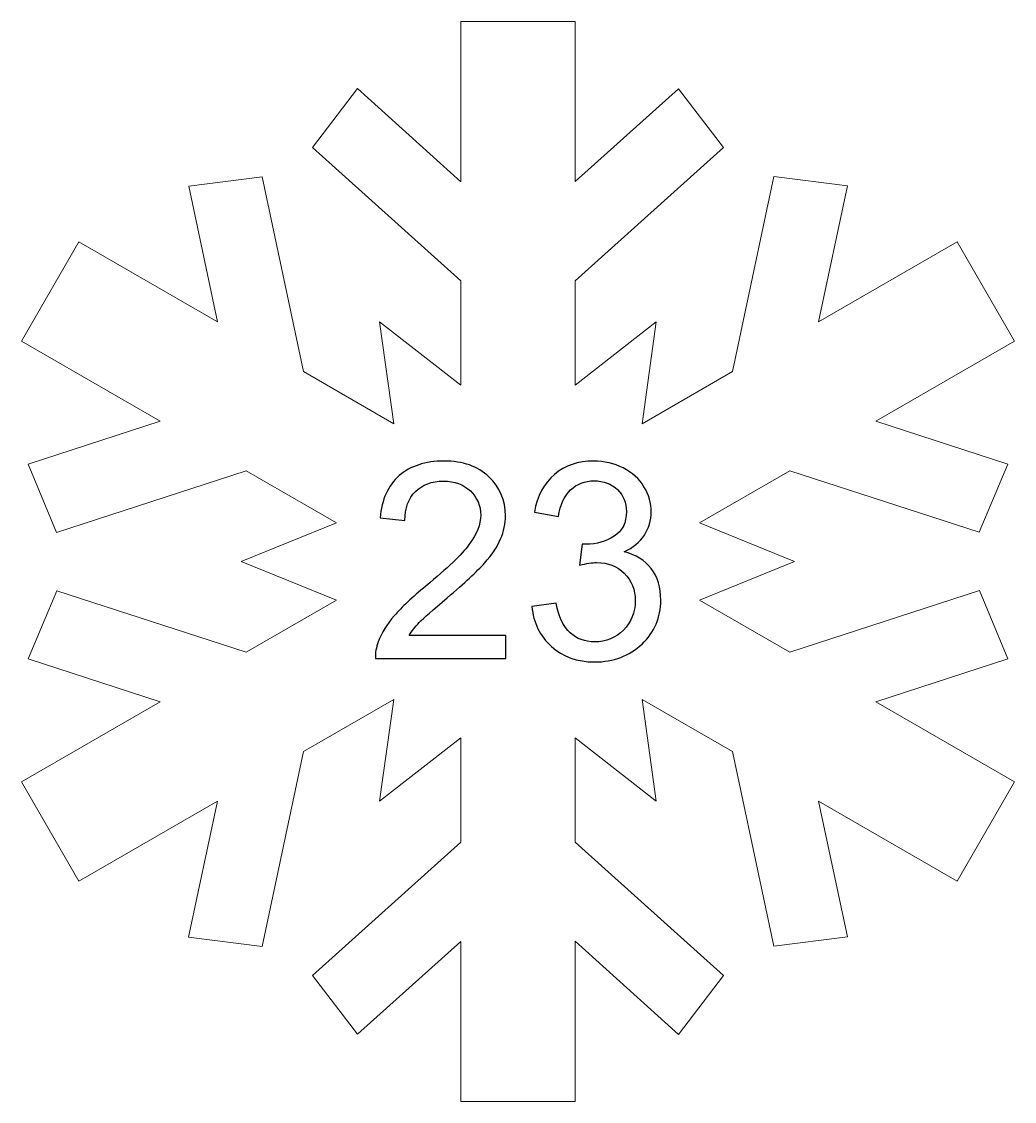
# Model space of a CAD drawing. Header units: centimetres. Extents: x -78 to 86, y -19 to 11.
# Drawn here: x 27.09 to 29.837, y -8.741 to -5.752 of the extents above; entities that cross this region are included whole.
import ezdxf

# ---------------------------------------------------------------- set-up
doc = ezdxf.new("R2010")
doc.units = ezdxf.units.CM
doc.header["$MEASUREMENT"] = 0
doc.layers.add('layer 1', color=7, linetype='Continuous')

msp = doc.modelspace()

# ---------------------------------------------------------------- linework, layer by layer
at = {"layer": 'layer 1', "color": 250, "lineweight": 9}
for points, knots in [([(29.21561, -7.49714), (29.21561, -7.49714), (28.96582, -7.35293), (28.96582, -7.35293), (28.96582, -7.35293), (28.96582, -7.35293), (29.22924, -7.24612), (29.22924, -7.24612), (29.22924, -7.24612), (29.22924, -7.24612), (28.96585, -7.13935), (28.96585, -7.13935), (28.96585, -7.13935), (28.96585, -7.13935), (29.2157, -6.99508), (29.2157, -6.99508), (29.2157, -6.99508), (29.2157, -6.99508), (29.7402, -7.16531), (29.7402, -7.16531), (29.7402, -7.16531), (29.7402, -7.16531), (29.8191, -6.97637), (29.8191, -6.97637), (29.8191, -6.97637), (29.8191, -6.97637), (29.4536, -6.85774), (29.4536, -6.85774), (29.4536, -6.85774), (29.4536, -6.85774), (29.83726, -6.63623), (29.83726, -6.63623), (29.83726, -6.63623), (29.83726, -6.63623), (29.67866, -6.36149), (29.67866, -6.36149), (29.67866, -6.36149), (29.67866, -6.36149), (29.29491, -6.58304), (29.29491, -6.58304), (29.29491, -6.58304), (29.29491, -6.58304), (29.37504, -6.20661), (29.37504, -6.20661), (29.37504, -6.20661), (29.37504, -6.20661), (29.17198, -6.18054), (29.17198, -6.18054), (29.17198, -6.18054), (29.17198, -6.18054), (29.05703, -6.72038), (29.05703, -6.72038), (29.05703, -6.72038), (29.05703, -6.72038), (28.8072, -6.86463), (28.8072, -6.86463), (28.8072, -6.86463), (28.8072, -6.86463), (28.84643, -6.58306), (28.84643, -6.58306), (28.84643, -6.58306), (28.84643, -6.58306), (28.62224, -6.75778), (28.62224, -6.75778), (28.62224, -6.75778), (28.62224, -6.75778), (28.62224, -6.46934), (28.62224, -6.46934), (28.62224, -6.46934), (28.62224, -6.46934), (29.03192, -6.1002), (29.03192, -6.1002), (29.03192, -6.1002), (29.03192, -6.1002), (28.90776, -5.93735), (28.90776, -5.93735), (28.90776, -5.93735), (28.90776, -5.93735), (28.62224, -6.19459), (28.62224, -6.19459), (28.62224, -6.19459), (28.62224, -6.19459), (28.62224, -5.75151), (28.62224, -5.75151), (28.62224, -5.75151), (28.62224, -5.75151), (28.30499, -5.75151), (28.30499, -5.75151), (28.30499, -5.75151), (28.30499, -5.75151), (28.30499, -6.19466), (28.30499, -6.19466), (28.30499, -6.19466), (28.30499, -6.19466), (28.01909, -5.93705), (28.01909, -5.93705), (28.01909, -5.93705), (28.01909, -5.93705), (27.89493, -6.0999), (27.89493, -6.0999), (27.89493, -6.0999), (27.89493, -6.0999), (28.30499, -6.46934), (28.30499, -6.46934), (28.30499, -6.46934), (28.30499, -6.46934), (28.30499, -6.75778), (28.30499, -6.75778), (28.30499, -6.75778), (28.30499, -6.75778), (28.08081, -6.58306), (28.08081, -6.58306), (28.08081, -6.58306), (28.08081, -6.58306), (28.12003, -6.86463), (28.12003, -6.86463), (28.12003, -6.86463), (28.12003, -6.86463), (27.87022, -6.72038), (27.87022, -6.72038), (27.87022, -6.72038), (27.87022, -6.72038), (27.75536, -6.18097), (27.75536, -6.18097), (27.75536, -6.18097), (27.75536, -6.18097), (27.55226, -6.20714), (27.55226, -6.20714), (27.55226, -6.20714), (27.55226, -6.20714), (27.63228, -6.58304), (27.63228, -6.58304), (27.63228, -6.58304), (27.63228, -6.58304), (27.24856, -6.36149), (27.24856, -6.36149), (27.24856, -6.36149), (27.24856, -6.36149), (27.08993, -6.63623), (27.08993, -6.63623), (27.08993, -6.63623), (27.08993, -6.63623), (27.47372, -6.85776), (27.47372, -6.85776), (27.47372, -6.85776), (27.47372, -6.85776), (27.10766, -6.97661), (27.10766, -6.97661), (27.10766, -6.97661), (27.10766, -6.97661), (27.18662, -7.16555), (27.18662, -7.16555), (27.18662, -7.16555), (27.18662, -7.16555), (27.7116, -6.99512), (27.7116, -6.99512), (27.7116, -6.99512), (27.7116, -6.99512), (27.96141, -7.13933), (27.96141, -7.13933), (27.96141, -7.13933), (27.96141, -7.13933), (27.69797, -7.24612), (27.69797, -7.24612), (27.69797, -7.24612), (27.69797, -7.24612), (27.96145, -7.35293), (27.96145, -7.35293), (27.96145, -7.35293), (27.96145, -7.35293), (27.7116, -7.4972), (27.7116, -7.4972), (27.7116, -7.4972), (27.7116, -7.4972), (27.18707, -7.32697), (27.18707, -7.32697), (27.18707, -7.32697), (27.18707, -7.32697), (27.10815, -7.51593), (27.10815, -7.51593), (27.10815, -7.51593), (27.10815, -7.51593), (27.47368, -7.63455), (27.47368, -7.63455), (27.47368, -7.63455), (27.47368, -7.63455), (27.08993, -7.8561), (27.08993, -7.8561), (27.08993, -7.8561), (27.08993, -7.8561), (27.24856, -8.13084), (27.24856, -8.13084), (27.24856, -8.13084), (27.24856, -8.13084), (27.63237, -7.90927), (27.63237, -7.90927), (27.63237, -7.90927), (27.63237, -7.90927), (27.55224, -8.28568), (27.55224, -8.28568), (27.55224, -8.28568), (27.55224, -8.28568), (27.75533, -8.31177), (27.75533, -8.31177), (27.75533, -8.31177), (27.75533, -8.31177), (27.87022, -7.77191), (27.87022, -7.77191), (27.87022, -7.77191), (27.87022, -7.77191), (28.12001, -7.6277), (28.12001, -7.6277), (28.12001, -7.6277), (28.12001, -7.6277), (28.08081, -7.90918), (28.08081, -7.90918), (28.08081, -7.90918), (28.08081, -7.90918), (28.30499, -7.73449), (28.30499, -7.73449), (28.30499, -7.73449), (28.30499, -7.73449), (28.30499, -8.02301), (28.30499, -8.02301), (28.30499, -8.02301), (28.30499, -8.02301), (27.89535, -8.39211), (27.89535, -8.39211), (27.89535, -8.39211), (27.89535, -8.39211), (28.01956, -8.5549), (28.01956, -8.5549), (28.01956, -8.5549), (28.01956, -8.5549), (28.30499, -8.29769), (28.30499, -8.29769), (28.30499, -8.29769), (28.30499, -8.29769), (28.30499, -8.74073), (28.30499, -8.74073), (28.30499, -8.74073), (28.30499, -8.74073), (28.62224, -8.74073), (28.62224, -8.74073), (28.62224, -8.74073), (28.62224, -8.74073), (28.62224, -8.29756), (28.62224, -8.29756), (28.62224, -8.29756), (28.62224, -8.29756), (28.90821, -8.55522), (28.90821, -8.55522), (28.90821, -8.55522), (28.90821, -8.55522), (29.03235, -8.39239), (29.03235, -8.39239), (29.03235, -8.39239), (29.03235, -8.39239), (28.62224, -8.02288), (28.62224, -8.02288), (28.62224, -8.02288), (28.62224, -8.02288), (28.62224, -7.73449), (28.62224, -7.73449), (28.62224, -7.73449), (28.62224, -7.73449), (28.84643, -7.90918), (28.84643, -7.90918), (28.84643, -7.90918), (28.84643, -7.90918), (28.80722, -7.6277), (28.80722, -7.6277), (28.80722, -7.6277), (28.80722, -7.6277), (29.05709, -7.77197), (29.05709, -7.77197), (29.05709, -7.77197), (29.05709, -7.77197), (29.17194, -8.31126), (29.17194, -8.31126), (29.17194, -8.31126), (29.17194, -8.31126), (29.37504, -8.28513), (29.37504, -8.28513), (29.37504, -8.28513), (29.37504, -8.28513), (29.29504, -7.90929), (29.29504, -7.90929), (29.29504, -7.90929), (29.29504, -7.90929), (29.6787, -8.13082), (29.6787, -8.13082), (29.6787, -8.13082), (29.6787, -8.13082), (29.83732, -7.85608), (29.83732, -7.85608), (29.83732, -7.85608), (29.83732, -7.85608), (29.45349, -7.6345), (29.45349, -7.6345), (29.45349, -7.6345), (29.45349, -7.6345), (29.81961, -7.51566), (29.81961, -7.51566), (29.81961, -7.51566), (29.81961, -7.51566), (29.74067, -7.32674), (29.74067, -7.32674), (29.74067, -7.32674), (29.74067, -7.32674), (29.21561, -7.49714), (29.21561, -7.49714)], [0, 0, 0, 0, 0.0126582, 0.0126582, 0.0126582, 0.0126582, 0.0253165, 0.0253165, 0.0253165, 0.0253165, 0.0379747, 0.0379747, 0.0379747, 0.0379747, 0.0506329, 0.0506329, 0.0506329, 0.0506329, 0.0632911, 0.0632911, 0.0632911, 0.0632911, 0.0759494, 0.0759494, 0.0759494, 0.0759494, 0.0886076, 0.0886076, 0.0886076, 0.0886076, 0.1012658, 0.1012658, 0.1012658, 0.1012658, 0.1139241, 0.1139241, 0.1139241, 0.1139241, 0.1265823, 0.1265823, 0.1265823, 0.1265823, 0.1392405, 0.1392405, 0.1392405, 0.1392405, 0.1518987, 0.1518987, 0.1518987, 0.1518987, 0.164557, 0.164557, 0.164557, 0.164557, 0.1772152, 0.1772152, 0.1772152, 0.1772152, 0.1898734, 0.1898734, 0.1898734, 0.1898734, 0.2025316, 0.2025316, 0.2025316, 0.2025316, 0.2151899, 0.2151899, 0.2151899, 0.2151899, 0.2278481, 0.2278481, 0.2278481, 0.2278481, 0.2405063, 0.2405063, 0.2405063, 0.2405063, 0.2531646, 0.2531646, 0.2531646, 0.2531646, 0.2658228, 0.2658228, 0.2658228, 0.2658228, 0.278481, 0.278481, 0.278481, 0.278481, 0.2911392, 0.2911392, 0.2911392, 0.2911392, 0.3037975, 0.3037975, 0.3037975, 0.3037975, 0.3164557, 0.3164557, 0.3164557, 0.3164557, 0.3291139, 0.3291139, 0.3291139, 0.3291139, 0.3417722, 0.3417722, 0.3417722, 0.3417722, 0.3544304, 0.3544304, 0.3544304, 0.3544304, 0.3670886, 0.3670886, 0.3670886, 0.3670886, 0.3797468, 0.3797468, 0.3797468, 0.3797468, 0.3924051, 0.3924051, 0.3924051, 0.3924051, 0.4050633, 0.4050633, 0.4050633, 0.4050633, 0.4177215, 0.4177215, 0.4177215, 0.4177215, 0.4303797, 0.4303797, 0.4303797, 0.4303797, 0.443038, 0.443038, 0.443038, 0.443038, 0.4556962, 0.4556962, 0.4556962, 0.4556962, 0.4683544, 0.4683544, 0.4683544, 0.4683544, 0.4810127, 0.4810127, 0.4810127, 0.4810127, 0.4936709, 0.4936709, 0.4936709, 0.4936709, 0.5063291, 0.5063291, 0.5063291, 0.5063291, 0.5189873, 0.5189873, 0.5189873, 0.5189873, 0.5316456, 0.5316456, 0.5316456, 0.5316456, 0.5443038, 0.5443038, 0.5443038, 0.5443038, 0.556962, 0.556962, 0.556962, 0.556962, 0.5696203, 0.5696203, 0.5696203, 0.5696203, 0.5822785, 0.5822785, 0.5822785, 0.5822785, 0.5949367, 0.5949367, 0.5949367, 0.5949367, 0.6075949, 0.6075949, 0.6075949, 0.6075949, 0.6202532, 0.6202532, 0.6202532, 0.6202532, 0.6329114, 0.6329114, 0.6329114, 0.6329114, 0.6455696, 0.6455696, 0.6455696, 0.6455696, 0.6582278, 0.6582278, 0.6582278, 0.6582278, 0.6708861, 0.6708861, 0.6708861, 0.6708861, 0.6835443, 0.6835443, 0.6835443, 0.6835443, 0.6962025, 0.6962025, 0.6962025, 0.6962025, 0.7088608, 0.7088608, 0.7088608, 0.7088608, 0.721519, 0.721519, 0.721519, 0.721519, 0.7341772, 0.7341772, 0.7341772, 0.7341772, 0.7468354, 0.7468354, 0.7468354, 0.7468354, 0.7594937, 0.7594937, 0.7594937, 0.7594937, 0.7721519, 0.7721519, 0.7721519, 0.7721519, 0.7848101, 0.7848101, 0.7848101, 0.7848101, 0.7974684, 0.7974684, 0.7974684, 0.7974684, 0.8101266, 0.8101266, 0.8101266, 0.8101266, 0.8227848, 0.8227848, 0.8227848, 0.8227848, 0.835443, 0.835443, 0.835443, 0.835443, 0.8481013, 0.8481013, 0.8481013, 0.8481013, 0.8607595, 0.8607595, 0.8607595, 0.8607595, 0.8734177, 0.8734177, 0.8734177, 0.8734177, 0.8860759, 0.8860759, 0.8860759, 0.8860759, 0.8987342, 0.8987342, 0.8987342, 0.8987342, 0.9113924, 0.9113924, 0.9113924, 0.9113924, 0.9240506, 0.9240506, 0.9240506, 0.9240506, 0.9367089, 0.9367089, 0.9367089, 0.9367089, 0.9493671, 0.9493671, 0.9493671, 0.9493671, 0.9620253, 0.9620253, 0.9620253, 0.9620253, 0.9746835, 0.9746835, 0.9746835, 0.9746835, 1, 1, 1, 1]), ([(28.42958, -7.45117), (28.42958, -7.45117), (28.42958, -7.51507), (28.42958, -7.51507), (28.42958, -7.51507), (28.42958, -7.51507), (28.06898, -7.51507), (28.06898, -7.51507), (28.06898, -7.51507), (28.06847, -7.49897), (28.07114, -7.4835), (28.07684, -7.46854), (28.07684, -7.46854), (28.0861, -7.44407), (28.10093, -7.41985), (28.12135, -7.39614), (28.12135, -7.39614), (28.14176, -7.37243), (28.17092, -7.34504), (28.20884, -7.31398), (28.20884, -7.31398), (28.26779, -7.26541), (28.30786, -7.227), (28.32878, -7.19859), (28.32878, -7.19859), (28.34983, -7.17019), (28.36035, -7.14331), (28.36035, -7.11795), (28.36035, -7.11795), (28.36035, -7.09145), (28.35084, -7.06914), (28.33182, -7.05088), (28.33182, -7.05088), (28.31281, -7.03275), (28.28795, -7.02362), (28.2574, -7.02362), (28.2574, -7.02362), (28.22506, -7.02362), (28.1992, -7.03326), (28.1798, -7.05253), (28.1798, -7.05253), (28.1604, -7.07167), (28.15064, -7.0983), (28.15038, -7.13241), (28.15038, -7.13241), (28.15038, -7.13241), (28.08191, -7.12556), (28.08191, -7.12556), (28.08191, -7.12556), (28.08661, -7.07434), (28.10436, -7.03528), (28.13504, -7.0084), (28.13504, -7.0084), (28.16585, -6.98152), (28.20706, -6.96808), (28.25892, -6.96808), (28.25892, -6.96808), (28.31116, -6.96808), (28.35262, -6.98254), (28.38305, -7.01157), (28.38305, -7.01157), (28.41361, -7.04061), (28.42882, -7.07662), (28.42882, -7.11947), (28.42882, -7.11947), (28.42882, -7.14128), (28.42438, -7.16271), (28.41538, -7.18376), (28.41538, -7.18376), (28.40651, -7.20493), (28.39167, -7.22712), (28.371, -7.25045), (28.371, -7.25045), (28.35021, -7.27366), (28.31585, -7.30573), (28.26792, -7.34631), (28.26792, -7.34631), (28.22773, -7.38004), (28.20186, -7.40286), (28.19045, -7.4149), (28.19045, -7.4149), (28.17904, -7.42695), (28.16966, -7.43899), (28.16218, -7.45117), (28.16218, -7.45117), (28.16218, -7.45117), (28.42958, -7.45117), (28.42958, -7.45117)], [0, 0, 0, 0, 0.0434783, 0.0434783, 0.0434783, 0.0434783, 0.0869565, 0.0869565, 0.0869565, 0.0869565, 0.1304348, 0.1304348, 0.1304348, 0.1304348, 0.173913, 0.173913, 0.173913, 0.173913, 0.2173913, 0.2173913, 0.2173913, 0.2173913, 0.2608696, 0.2608696, 0.2608696, 0.2608696, 0.3043478, 0.3043478, 0.3043478, 0.3043478, 0.3478261, 0.3478261, 0.3478261, 0.3478261, 0.3913043, 0.3913043, 0.3913043, 0.3913043, 0.4347826, 0.4347826, 0.4347826, 0.4347826, 0.4782609, 0.4782609, 0.4782609, 0.4782609, 0.5217391, 0.5217391, 0.5217391, 0.5217391, 0.5652174, 0.5652174, 0.5652174, 0.5652174, 0.6086957, 0.6086957, 0.6086957, 0.6086957, 0.6521739, 0.6521739, 0.6521739, 0.6521739, 0.6956522, 0.6956522, 0.6956522, 0.6956522, 0.7391304, 0.7391304, 0.7391304, 0.7391304, 0.7826087, 0.7826087, 0.7826087, 0.7826087, 0.826087, 0.826087, 0.826087, 0.826087, 0.8695652, 0.8695652, 0.8695652, 0.8695652, 0.9130435, 0.9130435, 0.9130435, 0.9130435, 1, 1, 1, 1]), ([(28.50198, -7.37053), (28.50198, -7.37053), (28.56893, -7.3614), (28.56893, -7.3614), (28.56893, -7.3614), (28.57666, -7.39943), (28.5896, -7.42682), (28.60798, -7.44356), (28.60798, -7.44356), (28.62637, -7.4603), (28.64894, -7.46866), (28.67569, -7.46866), (28.67569, -7.46866), (28.70739, -7.46866), (28.73414, -7.45776), (28.7557, -7.43595), (28.7557, -7.43595), (28.77725, -7.41414), (28.78803, -7.38714), (28.78803, -7.35493), (28.78803, -7.35493), (28.78803, -7.32425), (28.77801, -7.29889), (28.75785, -7.27885), (28.75785, -7.27885), (28.73782, -7.25895), (28.71233, -7.24893), (28.68127, -7.24893), (28.68127, -7.24893), (28.66859, -7.24893), (28.65287, -7.25147), (28.63397, -7.25641), (28.63397, -7.25641), (28.63397, -7.25641), (28.64145, -7.19783), (28.64145, -7.19783), (28.64145, -7.19783), (28.64589, -7.19834), (28.64957, -7.19859), (28.65223, -7.19859), (28.65223, -7.19859), (28.68089, -7.19859), (28.7065, -7.19111), (28.72945, -7.17628), (28.72945, -7.17628), (28.75227, -7.16144), (28.76368, -7.13862), (28.76368, -7.10781), (28.76368, -7.10781), (28.76368, -7.08334), (28.75531, -7.06305), (28.73871, -7.04695), (28.73871, -7.04695), (28.7221, -7.03085), (28.70067, -7.02286), (28.67442, -7.02286), (28.67442, -7.02286), (28.6483, -7.02286), (28.62662, -7.0311), (28.60925, -7.04758), (28.60925, -7.04758), (28.59188, -7.06407), (28.58072, -7.08879), (28.57578, -7.12176), (28.57578, -7.12176), (28.57578, -7.12176), (28.50883, -7.10958), (28.50883, -7.10958), (28.50883, -7.10958), (28.51707, -7.0647), (28.53558, -7.02983), (28.56462, -7.00511), (28.56462, -7.00511), (28.59353, -6.98038), (28.62966, -6.96808), (28.67277, -6.96808), (28.67277, -6.96808), (28.70244, -6.96808), (28.72983, -6.97442), (28.75481, -6.98723), (28.75481, -6.98723), (28.77991, -6.99991), (28.79906, -7.01728), (28.81225, -7.03921), (28.81225, -7.03921), (28.82556, -7.06128), (28.83215, -7.08461), (28.83215, -7.10933), (28.83215, -7.10933), (28.83215, -7.13279), (28.82581, -7.15409), (28.81326, -7.17336), (28.81326, -7.17336), (28.80058, -7.19263), (28.78181, -7.20798), (28.75709, -7.21939), (28.75709, -7.21939), (28.7893, -7.22674), (28.81427, -7.24221), (28.83215, -7.26567), (28.83215, -7.26567), (28.8499, -7.289), (28.85878, -7.31841), (28.85878, -7.35354), (28.85878, -7.35354), (28.85878, -7.40108), (28.84141, -7.44153), (28.80679, -7.47462), (28.80679, -7.47462), (28.77205, -7.50772), (28.72818, -7.5242), (28.67518, -7.5242), (28.67518, -7.5242), (28.62738, -7.5242), (28.58769, -7.50987), (28.55612, -7.48134), (28.55612, -7.48134), (28.52442, -7.45281), (28.50642, -7.41592), (28.50198, -7.37053)], [0, 0, 0, 0, 0.0322581, 0.0322581, 0.0322581, 0.0322581, 0.0645161, 0.0645161, 0.0645161, 0.0645161, 0.0967742, 0.0967742, 0.0967742, 0.0967742, 0.1290323, 0.1290323, 0.1290323, 0.1290323, 0.1612903, 0.1612903, 0.1612903, 0.1612903, 0.1935484, 0.1935484, 0.1935484, 0.1935484, 0.2258065, 0.2258065, 0.2258065, 0.2258065, 0.2580645, 0.2580645, 0.2580645, 0.2580645, 0.2903226, 0.2903226, 0.2903226, 0.2903226, 0.3225806, 0.3225806, 0.3225806, 0.3225806, 0.3548387, 0.3548387, 0.3548387, 0.3548387, 0.3870968, 0.3870968, 0.3870968, 0.3870968, 0.4193548, 0.4193548, 0.4193548, 0.4193548, 0.4516129, 0.4516129, 0.4516129, 0.4516129, 0.483871, 0.483871, 0.483871, 0.483871, 0.516129, 0.516129, 0.516129, 0.516129, 0.5483871, 0.5483871, 0.5483871, 0.5483871, 0.5806452, 0.5806452, 0.5806452, 0.5806452, 0.6129032, 0.6129032, 0.6129032, 0.6129032, 0.6451613, 0.6451613, 0.6451613, 0.6451613, 0.6774194, 0.6774194, 0.6774194, 0.6774194, 0.7096774, 0.7096774, 0.7096774, 0.7096774, 0.7419355, 0.7419355, 0.7419355, 0.7419355, 0.7741935, 0.7741935, 0.7741935, 0.7741935, 0.8064516, 0.8064516, 0.8064516, 0.8064516, 0.8387097, 0.8387097, 0.8387097, 0.8387097, 0.8709677, 0.8709677, 0.8709677, 0.8709677, 0.9032258, 0.9032258, 0.9032258, 0.9032258, 0.9354839, 0.9354839, 0.9354839, 0.9354839, 1, 1, 1, 1])]:
    msp.add_open_spline(points, degree=3, knots=knots, dxfattribs=at)
at = {"layer": 'layer 1', "color": 114}
for points, knots in [([(28.42958, -7.45117), (28.42958, -7.45117), (28.42958, -7.51507), (28.42958, -7.51507), (28.42958, -7.51507), (28.42958, -7.51507), (28.06898, -7.51507), (28.06898, -7.51507), (28.06898, -7.51507), (28.06847, -7.49897), (28.07114, -7.4835), (28.07684, -7.46854), (28.07684, -7.46854), (28.0861, -7.44407), (28.10093, -7.41985), (28.12135, -7.39614), (28.12135, -7.39614), (28.14176, -7.37243), (28.17092, -7.34504), (28.20884, -7.31398), (28.20884, -7.31398), (28.26779, -7.26541), (28.30786, -7.227), (28.32878, -7.19859), (28.32878, -7.19859), (28.34983, -7.17019), (28.36035, -7.14331), (28.36035, -7.11795), (28.36035, -7.11795), (28.36035, -7.09145), (28.35084, -7.06914), (28.33182, -7.05088), (28.33182, -7.05088), (28.31281, -7.03275), (28.28795, -7.02362), (28.2574, -7.02362), (28.2574, -7.02362), (28.22506, -7.02362), (28.1992, -7.03326), (28.1798, -7.05253), (28.1798, -7.05253), (28.1604, -7.07167), (28.15064, -7.0983), (28.15038, -7.13241), (28.15038, -7.13241), (28.15038, -7.13241), (28.08191, -7.12556), (28.08191, -7.12556), (28.08191, -7.12556), (28.08661, -7.07434), (28.10436, -7.03528), (28.13504, -7.0084), (28.13504, -7.0084), (28.16585, -6.98152), (28.20706, -6.96808), (28.25892, -6.96808), (28.25892, -6.96808), (28.31116, -6.96808), (28.35262, -6.98254), (28.38305, -7.01157), (28.38305, -7.01157), (28.41361, -7.04061), (28.42882, -7.07662), (28.42882, -7.11947), (28.42882, -7.11947), (28.42882, -7.14128), (28.42438, -7.16271), (28.41538, -7.18376), (28.41538, -7.18376), (28.40651, -7.20493), (28.39167, -7.22712), (28.371, -7.25045), (28.371, -7.25045), (28.35021, -7.27366), (28.31585, -7.30573), (28.26792, -7.34631), (28.26792, -7.34631), (28.22773, -7.38004), (28.20186, -7.40286), (28.19045, -7.4149), (28.19045, -7.4149), (28.17904, -7.42695), (28.16966, -7.43899), (28.16218, -7.45117), (28.16218, -7.45117), (28.16218, -7.45117), (28.42958, -7.45117), (28.42958, -7.45117)], [0, 0, 0, 0, 0.0434783, 0.0434783, 0.0434783, 0.0434783, 0.0869565, 0.0869565, 0.0869565, 0.0869565, 0.1304348, 0.1304348, 0.1304348, 0.1304348, 0.173913, 0.173913, 0.173913, 0.173913, 0.2173913, 0.2173913, 0.2173913, 0.2173913, 0.2608696, 0.2608696, 0.2608696, 0.2608696, 0.3043478, 0.3043478, 0.3043478, 0.3043478, 0.3478261, 0.3478261, 0.3478261, 0.3478261, 0.3913043, 0.3913043, 0.3913043, 0.3913043, 0.4347826, 0.4347826, 0.4347826, 0.4347826, 0.4782609, 0.4782609, 0.4782609, 0.4782609, 0.5217391, 0.5217391, 0.5217391, 0.5217391, 0.5652174, 0.5652174, 0.5652174, 0.5652174, 0.6086957, 0.6086957, 0.6086957, 0.6086957, 0.6521739, 0.6521739, 0.6521739, 0.6521739, 0.6956522, 0.6956522, 0.6956522, 0.6956522, 0.7391304, 0.7391304, 0.7391304, 0.7391304, 0.7826087, 0.7826087, 0.7826087, 0.7826087, 0.826087, 0.826087, 0.826087, 0.826087, 0.8695652, 0.8695652, 0.8695652, 0.8695652, 0.9130435, 0.9130435, 0.9130435, 0.9130435, 1, 1, 1, 1]), ([(28.50198, -7.37053), (28.50198, -7.37053), (28.56893, -7.3614), (28.56893, -7.3614), (28.56893, -7.3614), (28.57666, -7.39943), (28.5896, -7.42682), (28.60798, -7.44356), (28.60798, -7.44356), (28.62637, -7.4603), (28.64894, -7.46866), (28.67569, -7.46866), (28.67569, -7.46866), (28.70739, -7.46866), (28.73414, -7.45776), (28.7557, -7.43595), (28.7557, -7.43595), (28.77725, -7.41414), (28.78803, -7.38714), (28.78803, -7.35493), (28.78803, -7.35493), (28.78803, -7.32425), (28.77801, -7.29889), (28.75785, -7.27885), (28.75785, -7.27885), (28.73782, -7.25895), (28.71233, -7.24893), (28.68127, -7.24893), (28.68127, -7.24893), (28.66859, -7.24893), (28.65287, -7.25147), (28.63397, -7.25641), (28.63397, -7.25641), (28.63397, -7.25641), (28.64145, -7.19783), (28.64145, -7.19783), (28.64145, -7.19783), (28.64589, -7.19834), (28.64957, -7.19859), (28.65223, -7.19859), (28.65223, -7.19859), (28.68089, -7.19859), (28.7065, -7.19111), (28.72945, -7.17628), (28.72945, -7.17628), (28.75227, -7.16144), (28.76368, -7.13862), (28.76368, -7.10781), (28.76368, -7.10781), (28.76368, -7.08334), (28.75531, -7.06305), (28.73871, -7.04695), (28.73871, -7.04695), (28.7221, -7.03085), (28.70067, -7.02286), (28.67442, -7.02286), (28.67442, -7.02286), (28.6483, -7.02286), (28.62662, -7.0311), (28.60925, -7.04758), (28.60925, -7.04758), (28.59188, -7.06407), (28.58072, -7.08879), (28.57578, -7.12176), (28.57578, -7.12176), (28.57578, -7.12176), (28.50883, -7.10958), (28.50883, -7.10958), (28.50883, -7.10958), (28.51707, -7.0647), (28.53558, -7.02983), (28.56462, -7.00511), (28.56462, -7.00511), (28.59353, -6.98038), (28.62966, -6.96808), (28.67277, -6.96808), (28.67277, -6.96808), (28.70244, -6.96808), (28.72983, -6.97442), (28.75481, -6.98723), (28.75481, -6.98723), (28.77991, -6.99991), (28.79906, -7.01728), (28.81225, -7.03921), (28.81225, -7.03921), (28.82556, -7.06128), (28.83215, -7.08461), (28.83215, -7.10933), (28.83215, -7.10933), (28.83215, -7.13279), (28.82581, -7.15409), (28.81326, -7.17336), (28.81326, -7.17336), (28.80058, -7.19263), (28.78181, -7.20798), (28.75709, -7.21939), (28.75709, -7.21939), (28.7893, -7.22674), (28.81427, -7.24221), (28.83215, -7.26567), (28.83215, -7.26567), (28.8499, -7.289), (28.85878, -7.31841), (28.85878, -7.35354), (28.85878, -7.35354), (28.85878, -7.40108), (28.84141, -7.44153), (28.80679, -7.47462), (28.80679, -7.47462), (28.77205, -7.50772), (28.72818, -7.5242), (28.67518, -7.5242), (28.67518, -7.5242), (28.62738, -7.5242), (28.58769, -7.50987), (28.55612, -7.48134), (28.55612, -7.48134), (28.52442, -7.45281), (28.50642, -7.41592), (28.50198, -7.37053)], [0, 0, 0, 0, 0.0322581, 0.0322581, 0.0322581, 0.0322581, 0.0645161, 0.0645161, 0.0645161, 0.0645161, 0.0967742, 0.0967742, 0.0967742, 0.0967742, 0.1290323, 0.1290323, 0.1290323, 0.1290323, 0.1612903, 0.1612903, 0.1612903, 0.1612903, 0.1935484, 0.1935484, 0.1935484, 0.1935484, 0.2258065, 0.2258065, 0.2258065, 0.2258065, 0.2580645, 0.2580645, 0.2580645, 0.2580645, 0.2903226, 0.2903226, 0.2903226, 0.2903226, 0.3225806, 0.3225806, 0.3225806, 0.3225806, 0.3548387, 0.3548387, 0.3548387, 0.3548387, 0.3870968, 0.3870968, 0.3870968, 0.3870968, 0.4193548, 0.4193548, 0.4193548, 0.4193548, 0.4516129, 0.4516129, 0.4516129, 0.4516129, 0.483871, 0.483871, 0.483871, 0.483871, 0.516129, 0.516129, 0.516129, 0.516129, 0.5483871, 0.5483871, 0.5483871, 0.5483871, 0.5806452, 0.5806452, 0.5806452, 0.5806452, 0.6129032, 0.6129032, 0.6129032, 0.6129032, 0.6451613, 0.6451613, 0.6451613, 0.6451613, 0.6774194, 0.6774194, 0.6774194, 0.6774194, 0.7096774, 0.7096774, 0.7096774, 0.7096774, 0.7419355, 0.7419355, 0.7419355, 0.7419355, 0.7741935, 0.7741935, 0.7741935, 0.7741935, 0.8064516, 0.8064516, 0.8064516, 0.8064516, 0.8387097, 0.8387097, 0.8387097, 0.8387097, 0.8709677, 0.8709677, 0.8709677, 0.8709677, 0.9032258, 0.9032258, 0.9032258, 0.9032258, 0.9354839, 0.9354839, 0.9354839, 0.9354839, 1, 1, 1, 1])]:
    msp.add_open_spline(points, degree=3, knots=knots, dxfattribs=at)

doc.saveas('drawing.dxf')
